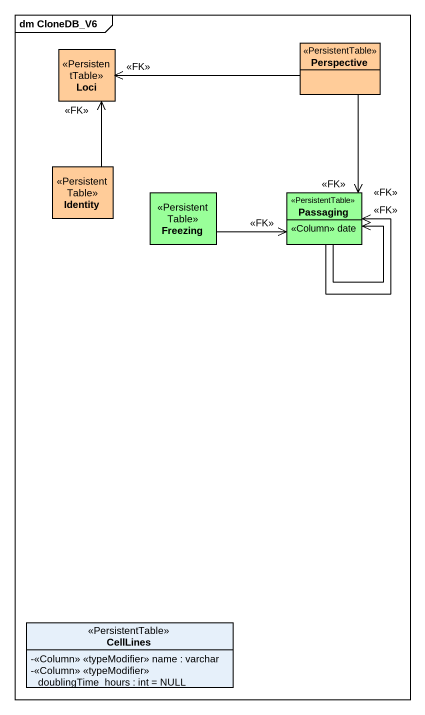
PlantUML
@startuml
mainframe dm CloneDB_V6
hide circle
hide empty members
skinparam classAttributeIconSize 0
class Loci <<PersistentTable>> #FFCC99
class Perspective <<PersistentTable>> #FFCC99
class Identity <<PersistentTable>> #FFCC99
class Freezing <<PersistentTable>> #99FF99
class Passaging <<PersistentTable>> #99FF99 {
  <<Column>> date
}
class CellLines <<PersistentTable>> {
  -<<Column>> <<typeModifier>> name : varchar
  -<<Column>> <<typeModifier>> doublingTime_hours : int = NULL
}
Perspective -left-> "<<FK>>" Loci
Perspective --> "<<FK>>" Passaging
Identity -up-> "<<FK>>" Loci
Freezing -right-> "<<FK>>" Passaging
Passaging --> "<<FK>>" Passaging
Passaging --> "<<FK>>" Passaging
@enduml
